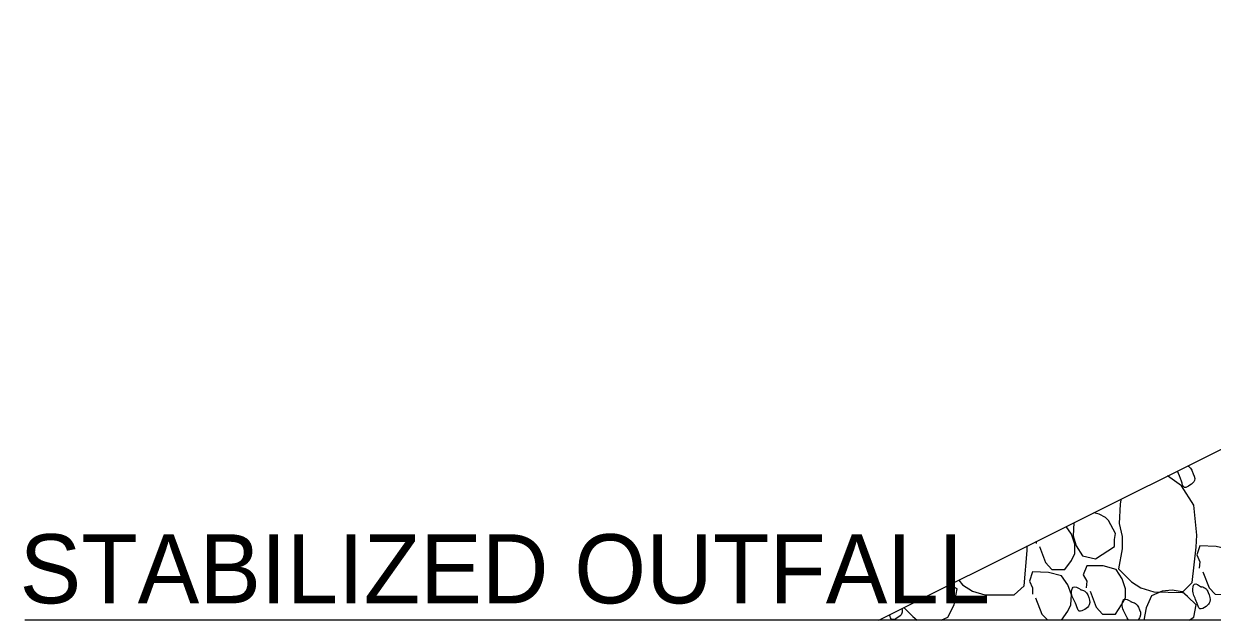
# Model space of a CAD drawing. Extents: x 1.2 to 17.3, y 0.2 to 9.9.
# Drawn here: x 1.682 to 3.23, y 3.394 to 4.171 of the extents above; entities that cross this region are included whole.
import ezdxf

# ---------------------------------------------------------------- set-up
doc = ezdxf.new("R2010")
doc.units = 0
for name, color, linetype in [('SD_P_Center Lines', 7, 'Continuous'), ('SD_P_Dimension Text', 7, 'Continuous'), ('SD_P_Prop Object Lines', 7, 'Continuous')]:
    doc.layers.add(name, color=color, linetype=linetype)

msp = doc.modelspace()

# ---------------------------------------------------------------- linework, layer by layer
at = {"layer": 'SD_P_Center Lines'}
msp.add_lwpolyline([(2.796, 3.394), (1.684, 3.394)], dxfattribs=at)
at = {"layer": 'SD_P_Prop Object Lines'}
for p, q in [((2.796, 3.394), (4.35, 4.171)), ((6.278, 3.394), (2.796, 3.394))]:
    msp.add_line(p, q, dxfattribs=at)
for points in [[(3.113, 3.487), (3.108, 3.461), (3.125, 3.444), (3.137, 3.436), (3.154, 3.431), (3.191, 3.43), (3.204, 3.443), (3.209, 3.489), (3.21, 3.505), (3.206, 3.544), (3.19, 3.569), (3.172, 3.582)], [(3.111, 3.551), (3.11, 3.545), (3.109, 3.52), (3.113, 3.503), (3.113, 3.487)], [(3.05, 3.521), (3.049, 3.504), (3.053, 3.491), (3.061, 3.478), (3.078, 3.474), (3.103, 3.49), (3.103, 3.499), (3.104, 3.507), (3.095, 3.524), (3.091, 3.528), (3.083, 3.532), (3.076, 3.534)], [(3.005, 3.49), (3.013, 3.469), (3.021, 3.46), (3.038, 3.46), (3.047, 3.472), (3.051, 3.481), (3.051, 3.493), (3.047, 3.506), (3.04, 3.516)], [(2.9, 3.446), (2.905, 3.44), (2.918, 3.432), (2.934, 3.427), (2.972, 3.427), (2.985, 3.439), (2.989, 3.485), (2.989, 3.491)], [(3.001, 3.497), (3.001, 3.494)], [(3.218, 3.457), (3.226, 3.436), (3.234, 3.428), (3.251, 3.427), (3.259, 3.44), (3.264, 3.448), (3.264, 3.461), (3.26, 3.474), (3.252, 3.486), (3.235, 3.49), (3.214, 3.491), (3.21, 3.479), (3.214, 3.47), (3.213, 3.462)], [(3.034, 3.394), (3.042, 3.406), (3.046, 3.414), (3.047, 3.427), (3.042, 3.44), (3.034, 3.452), (3.017, 3.456), (2.996, 3.457), (2.992, 3.445), (2.996, 3.436), (2.996, 3.428)], [(3.071, 3.432), (3.079, 3.411), (3.087, 3.402), (3.104, 3.402), (3.112, 3.414), (3.117, 3.423), (3.117, 3.435), (3.113, 3.448), (3.105, 3.46), (3.088, 3.465), (3.067, 3.465), (3.062, 3.453), (3.067, 3.445), (3.066, 3.436)], [(2.877, 3.394), (2.886, 3.398), (2.894, 3.414), (2.898, 3.435), (2.888, 3.44)], [(3, 3.423), (3.008, 3.402), (3.016, 3.394)], [(3.2, 3.394), (3.206, 3.398), (3.209, 3.414), (3.198, 3.425), (3.191, 3.431), (3.178, 3.433), (3.165, 3.432), (3.151, 3.426), (3.144, 3.41), (3.141, 3.394)], [(2.829, 3.411), (2.829, 3.41), (2.84, 3.399), (2.846, 3.394)]]:
    msp.add_lwpolyline(points, dxfattribs=at)
for points in [[(3.198, 3.595), (3.201, 3.593), (3.204, 3.588), (3.207, 3.576), (3.201, 3.57), (3.194, 3.567), (3.19, 3.575), (3.185, 3.588)], [(3.058, 3.434), (3.064, 3.432), (3.068, 3.427), (3.07, 3.414), (3.064, 3.408), (3.057, 3.406), (3.053, 3.414), (3.047, 3.429), (3.049, 3.437), (3.059, 3.434)], [(3.216, 3.438), (3.222, 3.435), (3.225, 3.43), (3.227, 3.418), (3.222, 3.412), (3.214, 3.409), (3.21, 3.417), (3.205, 3.432), (3.207, 3.441), (3.216, 3.437)], [(3.121, 3.394), (3.119, 3.398), (3.113, 3.413), (3.115, 3.421), (3.125, 3.418)], [(2.826, 3.409), (2.826, 3.403), (2.82, 3.397), (2.813, 3.395), (2.81, 3.401)], [(3.124, 3.418), (3.13, 3.416), (3.134, 3.411), (3.136, 3.398), (3.133, 3.394)]]:
    msp.add_spline(points, degree=3, dxfattribs=at)

# ---------------------------------------------------------------- texts
at = {"layer": 'SD_P_Dimension Text'}
msp.add_text('STABILIZED OUTFALL', height=0.09, dxfattribs=at).set_placement((1.677, 3.416))

doc.saveas('drawing.dxf')
